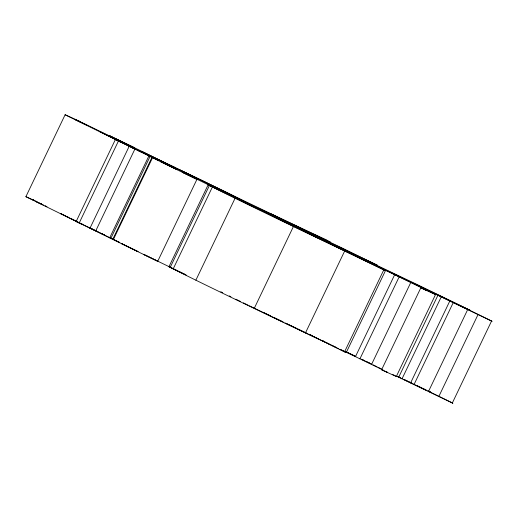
<?xml version="1.0" encoding="UTF-8"?>
<svg xmlns="http://www.w3.org/2000/svg" width="518" height="518" viewBox="0 0 518 518"><rect width="100%" height="100%" fill="white"/><g stroke="black" fill="none" stroke-linecap="round" stroke-linejoin="round"><path stroke-width="0.78" d="M65.113 114.743L120.94 142.191L115.378 139.556L76.165 221.484L81.747 224.126L25.9 196.672L65.113 114.743L80.128 121.549M79.222 222.967L118.434 141.038M179.008 169.587A48.634 0.369 25.6 0 1 202.506 180.924L218.441 188.908L215.533 187.665L217.884 188.837A345.448 2.635 25.6 0 0 266.433 212.477L306.462 231.604A259.861 1.981 25.6 0 0 355.724 255.232A259.725 1.981 25.6 0 0 417.197 284.576A173.193 1.321 25.6 0 1 470.532 310.522L395.033 274.527A334.181 2.551 25.6 0 1 288.442 223.4A336.894 2.571 25.6 0 1 209.414 185.282A336.804 2.571 25.6 0 1 185.483 173.685L182.971 172.52L196.944 179.332L157.737 261.266L152.279 258.637A65.941 0.505 25.6 0 1 113.856 239.892L89.99 228.205L129.202 146.27L115.378 139.556M95.701 230.983L134.907 149.054L129.202 146.27M109.699 237.82L148.906 155.892L120.189 141.699A277.305 2.117 25.6 0 1 107.433 135.418L99.767 131.598L102.441 132.88A102.778 0.783 25.6 0 1 115.229 139.148A86.079 0.654 25.6 0 0 129.293 146.05A86.992 0.66 25.6 0 0 143.499 152.92A104.267 0.796 25.6 0 0 159.071 160.658L137.827 150.246M110.852 238.39L150.065 156.455L148.906 155.892M112.762 239.335L151.968 157.401L150.065 156.455M113.332 239.62L152.545 157.692L151.968 157.401M173.536 268.926A255.219 1.949 25.6 0 1 168.965 266.712L208.145 184.764A255.219 1.949 25.6 0 0 267.146 213.274L268.486 213.979A60.677 0.46 25.6 0 0 321.374 239.672L328.516 243.084A102.137 0.777 25.6 0 1 367.32 261.687L380.762 268.227A44.069 0.337 25.6 0 1 384.621 270.325L344.671 251.016A160.01 1.224 25.6 0 1 294.489 227.02L293.434 226.515A92.204 0.706 25.6 0 1 235.081 198.264A154.034 1.178 25.6 0 1 213.604 187.594L208.171 184.777M170.215 267.366L209.427 185.438M173.187 268.913L212.399 186.979M330.031 344.541L305.458 332.951A160.01 1.224 25.6 0 1 255.277 308.948L254.221 308.443A92.204 0.706 25.6 0 1 195.875 280.193L235.075 198.258M254.221 308.443L293.434 226.515M305.458 332.951L344.671 251.016M328.334 343.939L344.548 351.871L383.754 269.943M346.251 352.59L385.457 270.661M383.624 370.364A43.531 0.33 25.6 0 0 375.226 366.232L355.452 356.656L394.664 274.728A74.786 0.57 25.6 0 0 380.523 267.923L325.738 241.641A51.781 0.395 25.6 0 1 292.599 225.55L290.838 224.67A394.548 3.011 25.6 0 0 401.236 277.596L406.559 280.167A61.014 0.466 25.6 0 1 435.78 294.6L435.541 294.541A64.349 0.492 25.6 0 1 420.823 287.82L381.617 369.748L383.864 370.784A43.531 0.33 25.6 0 0 385.398 371.257M359.939 358.825L399.145 276.89L394.664 274.728M371.555 364.445L410.761 282.517L399.145 276.89M381.617 369.748A64.349 0.492 25.6 0 0 396.328 376.469L435.541 294.541M428.477 391.304A107.537 0.822 25.6 0 1 430.497 392.268L432.783 393.376A59.02 0.453 25.6 0 1 449.656 401.573L452.887 403.257L438.83 396.484A87.795 0.667 25.6 0 0 415.475 385.301L398.698 377.221L437.911 295.286A139.595 1.062 25.6 0 0 421.71 287.373L420.24 286.655L424.138 288.513A107.537 0.822 25.6 0 1 457.452 304.448A107.459 0.822 25.6 0 1 469.703 310.34L471.989 311.441A59.02 0.453 25.6 0 1 488.862 319.638L492.1 321.328L478.043 314.555A87.795 0.667 25.6 0 0 454.681 303.373L437.911 295.286M402.026 378.852L441.232 296.918M410.586 382.97L449.792 301.036M414.005 384.602L453.211 302.667M428.477 391.517L467.683 309.589M438.83 396.484L478.043 314.555M452.318 403.023L491.53 321.095M396.335 376.469L396.574 376.528A61.014 0.466 25.6 0 0 392.489 374.391M46.983 206.779L46.387 206.533M33.424 200.123L25.9 196.672M33.54 200.019L32.699 199.689L33.605 200.194M41.071 203.872L41.375 204.008L40.967 203.801M344.548 351.871L345.415 352.259A44.069 0.337 25.6 0 0 341.556 350.155L339.776 349.281M40.695 203.703L38.688 202.784M132.737 147.844L135.742 149.255M33.91 200.188L34.363 200.388M420.823 287.82L423.07 288.85A43.531 0.33 25.6 0 0 414.439 284.304L410.761 282.517M130.834 146.918L136.422 149.579M34.881 200.628L35.477 200.906M85.133 225.667L96.84 231.306M36.143 201.211L36.875 201.554M103.645 234.66L102.156 233.961M38.623 202.752L35.917 201.496A53.302 0.408 25.6 0 0 43.324 205.07M137.607 150.226L141.349 151.975L138.5 150.576M100.207 233.042L101.224 233.527M137.445 251.308L121.458 243.531A59.725 0.453 25.6 0 0 138.164 251.651M175.259 167.702L164.983 162.794M397.241 376.23L400.142 377.609M403.729 379.318L412.289 383.398M417.268 385.768L426.405 390.112M429.215 391.453L430.62 392.12A173.193 1.321 25.6 0 0 427.713 390.682M165.65 163.209L142.159 151.755L160.69 160.735M164.342 162.49L161.253 161.007M170.428 165.482L194.664 177.02A64.912 0.492 25.6 0 1 219.328 188.966L225.414 191.951A64.912 0.492 25.6 0 1 234.894 196.749L233.1 196.076L278.412 217.961A160.612 1.224 25.6 0 0 328.503 241.977L377.266 265.197A131.268 1.004 25.6 0 1 342.877 248.375A95.37 0.725 25.6 0 1 319.373 237.199L315.436 235.314A79.947 0.609 25.6 0 1 296.244 226.139L294.276 225.201A59.816 0.453 25.6 0 1 269.483 213.267A84.473 0.647 25.6 0 0 330.51 242.256M136.053 149.378L137.173 149.909M137.128 149.916L138.287 150.447M40.015 203.302L40.676 203.619M62.089 214.264L60.561 213.533L68.227 217.353A277.305 2.117 25.6 0 0 80.296 223.297M361.532 359.188L364.381 360.547M367.184 361.888L369.846 363.163M283.592 322.287L282.168 321.6A60.677 0.46 25.6 0 1 267.942 314.776M285.023 322.967L289.309 325.013A102.137 0.777 25.6 0 1 293.22 326.884M115.307 138.759L134.538 147.837L109.091 135.444L145.713 153.211A69.321 0.531 25.6 0 0 163.086 161.758L196.29 177.732A84.046 0.641 25.6 0 1 232.964 195.5L245.474 201.547A95.824 0.732 25.6 0 0 295.856 225.557L303.218 229.034A95.824 0.732 25.6 0 0 321.963 237.833L326.871 240.112A252.557 1.93 25.6 0 0 330.51 242.262M196.944 179.332L191.485 176.709A65.941 0.505 25.6 0 1 153.063 157.958L152.545 157.692M41.006 203.781L41.654 204.092M45.034 205.892L45.895 206.306M286.532 323.575L290.061 325.265M290.766 325.602L296.568 328.386M298.018 329.085L307.446 333.605M308.896 334.304L318.324 338.83M321.95 340.566L336.46 347.526M113.494 137.885L111.072 136.713A78.95 0.602 25.6 0 1 87.425 125.175L78.619 121.089L86.286 124.877L84.24 123.964A53.302 0.408 25.6 0 1 75.123 119.567L80.581 122.073L80.173 121.872M42.269 204.39L42.845 204.668M362.697 359.848L367.353 362.101M333.08 346.018L333.845 346.387M331.488 345.247L332.297 345.635M334.589 346.743L335.308 347.092M168.965 266.712L174.391 269.522A154.034 1.178 25.6 0 0 195.869 280.193M157.737 261.266L143.758 254.455L146.277 255.614A336.894 2.571 25.6 0 0 153.373 259.058M337.289 348.057L336.001 347.429M102.117 233.845L103.619 234.583M76.165 221.484L89.99 228.205M103.147 234.479L119.859 242.586A104.267 0.796 25.6 0 1 118.143 241.744M337.891 348.355L338.455 348.627M91.628 228.846L98.394 232.155M98.996 232.452L102.558 234.194M40.657 203.652L39.925 203.289M81.935 224.1L84.428 225.324M45.545 206.002L46.115 206.287M117.592 241.472A104.267 0.796 25.6 0 1 109.402 237.419M102.81 234.136A86.992 0.66 25.6 0 1 101.34 233.424M98.433 232.025A86.992 0.66 25.6 0 1 97.002 231.332M94.185 229.973A86.992 0.66 25.6 0 1 91.433 228.639M90.08 227.985A86.079 0.654 25.6 0 1 88.695 227.305M82.323 224.19A86.079 0.654 25.6 0 1 81.171 223.621M63.228 214.815A102.778 0.783 25.6 0 1 65.799 216.064M67.042 216.673A102.778 0.783 25.6 0 1 68.266 217.269M71.756 218.984A102.778 0.783 25.6 0 1 76.023 221.076M397.377 376.385A107.537 0.822 25.6 0 1 400.861 378.056M403.651 379.39A107.537 0.822 25.6 0 1 414.096 384.395M414.788 384.725A107.537 0.822 25.6 0 1 421.678 388.034M422.364 388.364A107.537 0.822 25.6 0 1 425.77 390.002M397.364 376.567A139.595 1.062 25.6 0 1 398.698 377.221M355.821 356.462A334.181 2.551 25.6 0 1 346.723 352.11M185.509 274.618A336.894 2.571 25.6 0 1 178.49 271.225M177.797 270.888A336.894 2.571 25.6 0 1 154.092 259.408M355.613 356.462A394.548 3.011 25.6 0 1 346.341 352.026M324.223 341.44A394.548 3.011 25.6 0 1 322.086 340.417M312.114 335.638A394.548 3.011 25.6 0 1 309.272 334.278M368.091 362.458A61.014 0.466 25.6 0 1 371.691 364.199M373.083 364.873A61.014 0.466 25.6 0 1 377.078 366.815M378.554 367.534A61.014 0.466 25.6 0 1 381.358 368.9M341.31 349.857A74.786 0.57 25.6 0 1 355.452 356.656M281.675 321.238A51.781 0.395 25.6 0 1 278.962 319.93M278.296 319.612A51.781 0.395 25.6 0 1 274.372 317.715M270.623 315.902A51.781 0.395 25.6 0 1 267.074 314.18M266.394 313.85A51.781 0.395 25.6 0 1 263.766 312.574M222.734 292.696A255.219 1.949 25.6 0 1 220.791 291.757M186.292 275.103A255.219 1.949 25.6 0 1 183.566 273.782M182.886 273.459A255.219 1.949 25.6 0 1 174.19 269.243M267.249 314.445A60.677 0.46 25.6 0 1 249.378 305.808M248.038 305.16A60.677 0.46 25.6 0 1 243.356 302.881M240.579 301.521A60.677 0.46 25.6 0 1 235.917 299.229M230.892 296.73A60.677 0.46 25.6 0 1 229.273 295.907M293.874 327.195A102.137 0.777 25.6 0 1 296.49 328.444M297.144 328.762A102.137 0.777 25.6 0 1 308.262 334.084M308.916 334.395A102.137 0.777 25.6 0 1 312.814 336.266M313.461 336.577A102.137 0.777 25.6 0 1 316.051 337.82M316.692 338.131A102.137 0.777 25.6 0 1 328.114 343.622M160.664 161.603L177.376 169.716A59.725 0.453 25.6 0 1 160.664 161.603M104.707 235.14L104.17 234.907L104.701 235.127"/></g></svg>
